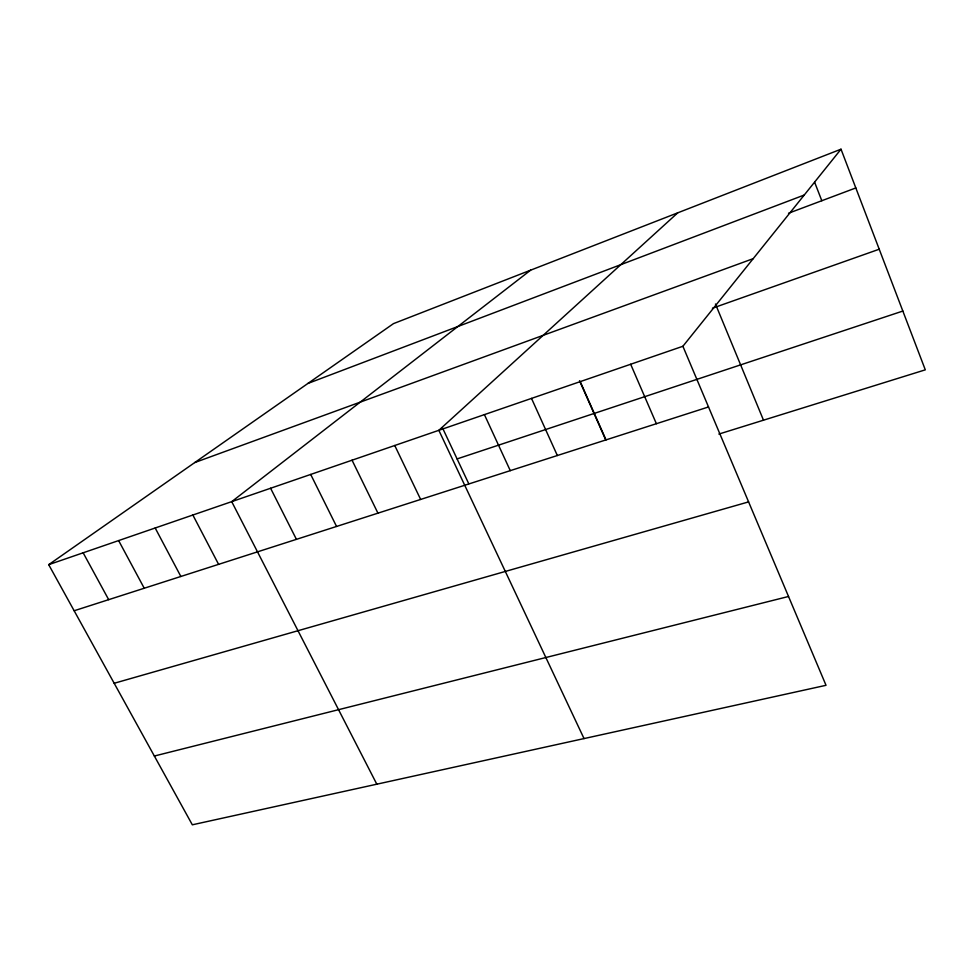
<?xml version="1.0" encoding="UTF-8"?>
<svg xmlns="http://www.w3.org/2000/svg" width="974" height="974" viewBox="0 0 974 974"><rect width="100%" height="100%" fill="white"/><g stroke="black" fill="none" stroke-linecap="round" stroke-linejoin="round"><path stroke-width="1.46" d="M682.896 346.269L826.025 685.306L192.328 824.808L48.7 564.664L682.896 346.269L841.012 149.192L925.3 369.84L718.861 434.075M677.746 212.831L438.848 430.313L584.035 738.584M530.611 270.175L231.715 501.647L376.816 784.192M48.7 564.664L393.484 323.624L841.012 149.192M307.918 383.439L804.232 195.031M788.514 213.233L855.817 187.945M194.751 462.553L753.194 258.658M712.42 308.21L879.23 249.222M457.086 458.912L902.849 311.059M74.146 610.759L708.512 406.962M114.177 683.273L748.592 501.89M154.342 756.031L788.526 596.478M83.155 552.806L108.686 599.667M118.633 540.582L144.237 588.235M155.183 527.993L180.86 576.474M192.864 515.027L218.59 564.348M270.589 488.254L296.425 539.352M310.694 474.448L336.554 526.459M352.052 460.203L377.936 513.164M394.75 445.495L420.646 499.443M442.391 427.659L468.75 483.725M484.407 414.62L510.279 470.649M531.512 398.403L557.347 455.528M580.236 381.625L606.023 439.883M579.518 380.7L605.645 439.724M630.665 364.264L656.379 423.702M715.452 304.01L763.494 420.184M814.654 182.308L821.812 200.729"/></g></svg>
